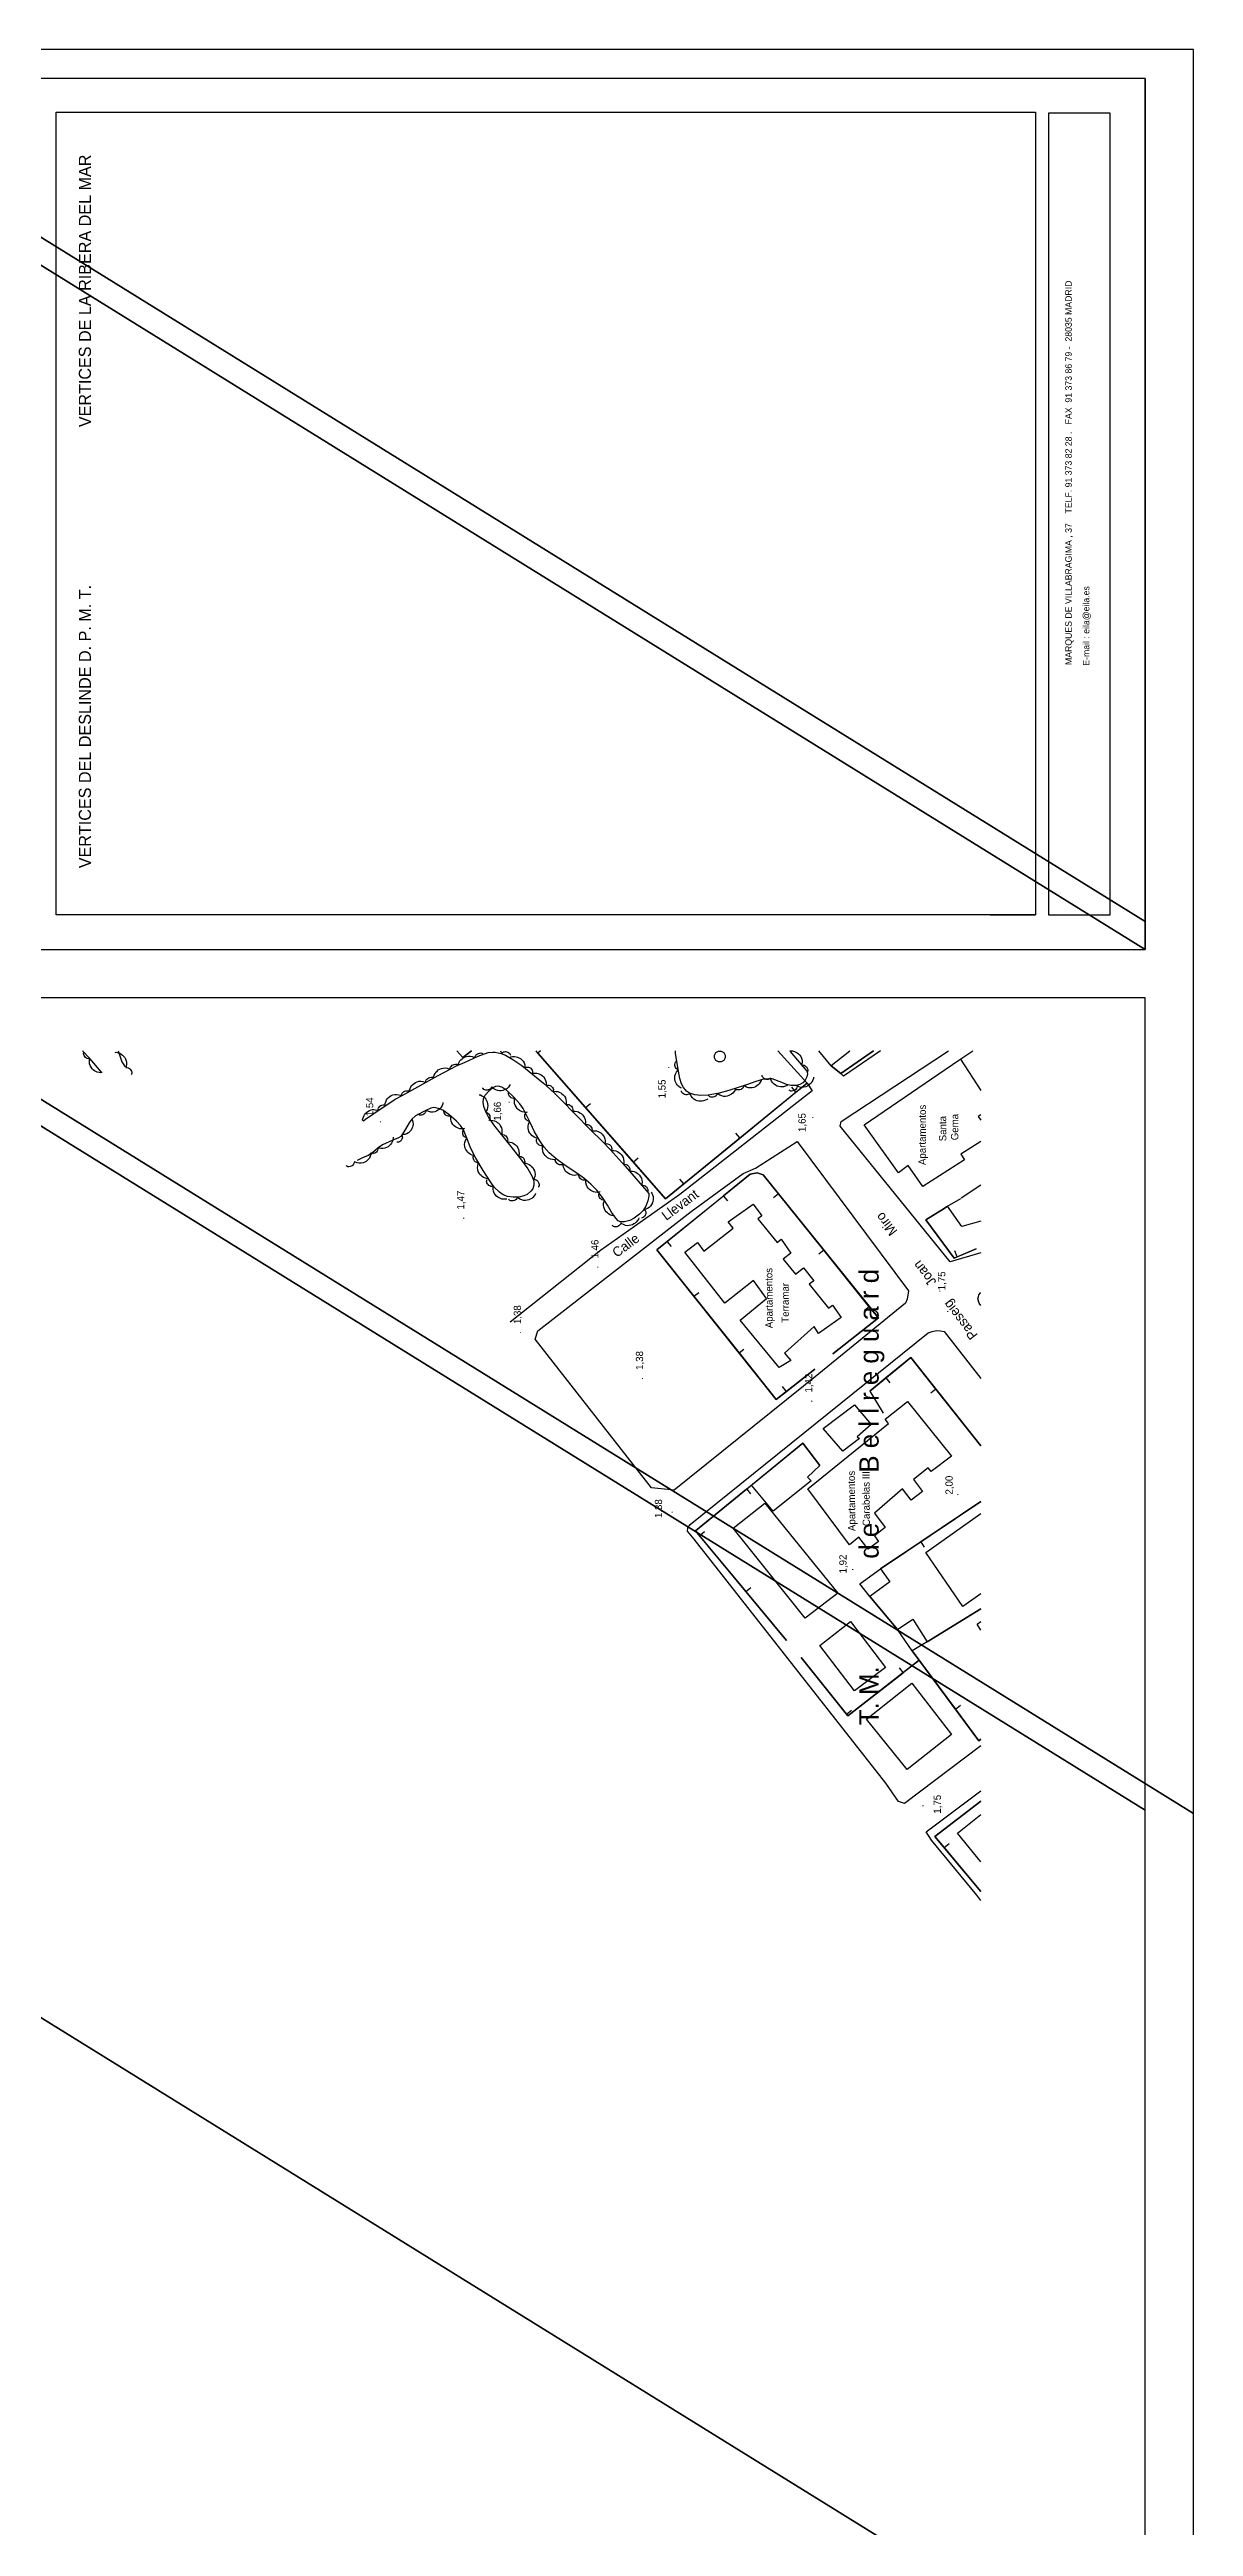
# Model space of a CAD drawing. Extents: x 747954 to 748544, y 4316381 to 4317408.
# Drawn here: x 748307 to 748544, y 4316894 to 4317408 of the extents above; entities that cross this region are included whole.
import ezdxf
from ezdxf.enums import TextEntityAlignment as Align

# ---------------------------------------------------------------- set-up
doc = ezdxf.new("R2010")
doc.units = 0
doc.layers.get('0').update_dxf_attribs({"linetype": 'CONTINUOUS'})
for name, color, linetype in [('1', 7, 'CONTINUOUS'), ('11', 7, 'CONTINUOUS'), ('21', 7, 'CONTINUOUS'), ('3', 7, 'CONTINUOUS'), ('48', 7, 'CONTINUOUS'), ('50', 7, 'CONTINUOUS'), ('53', 7, 'CONTINUOUS'), ('PATTERN_CLASS', 7, 'CONTINUOUS')]:
    doc.layers.add(name, color=color, linetype=linetype)

msp = doc.modelspace()

# ---------------------------------------------------------------- linework, layer by layer
at = {"color": 0, "linetype": 'CONTINUOUS'}
for p, q in [((748534, 4317401.5), (748534, 4317221)), ((748501.9, 4317228.19), (748511.32, 4317228.19))]:
    msp.add_line(p, q, dxfattribs=at)
for points in [[(748511.32, 4317228.19), (748308.53, 4317228.19), (748308.53, 4317394.5), (748511.32, 4317394.5)], [(748514.08, 4317228.12), (748514.08, 4317394.41), (748526.66, 4317394.41), (748526.66, 4317228.12)]]:
    msp.add_lwpolyline(points, close=True, dxfattribs=at)
at = {"layer": '1', "color": 0, "linetype": 'CONTINUOUS'}
for p, q in [((748408.25, 4317199.55), (748418.14, 4317188.27)), ((748461.68, 4317191.47), (748460.86, 4317192.48)), ((748418.15, 4317188.27), (748419.13, 4317189.13)), ((748450.08, 4317181.95), (748461.68, 4317191.46)), ((748438.48, 4317172.43), (748450.08, 4317181.94)), ((748450.08, 4317181.96), (748449.25, 4317182.96)), ((748428.04, 4317176.99), (748429.02, 4317177.85)), ((748438.47, 4317172.44), (748437.65, 4317173.45)), ((748495.88, 4317169.58), (748500, 4317172.26)), ((748446.67, 4317169.93), (748435.01, 4317160.49)), ((748446.67, 4317169.92), (748447.49, 4317168.91)), ((748458.08, 4317170.39), (748457.06, 4317169.58)), ((748493.08, 4317167.83), (748492.38, 4317167.34)), ((748435.02, 4317160.47), (748435.84, 4317159.46)), ((748467.48, 4317158.69), (748466.46, 4317157.88)), ((748495.09, 4317157.36), (748494.59, 4317158.56)), ((748495.1, 4317157.35), (748499.03, 4317159.01)), ((748440.57, 4317149.15), (748449.91, 4317137.41)), ((748440.58, 4317149.16), (748441.6, 4317149.97)), ((748476.88, 4317146.99), (748475.86, 4317146.18)), ((748449.93, 4317137.42), (748450.94, 4317138.23)), ((748459.71, 4317129.46), (748465.63, 4317134.06)), ((748480.32, 4317132.24), (748476.98, 4317129.53)), ((748480.33, 4317132.23), (748481.15, 4317131.22)), ((748459.7, 4317129.47), (748458.91, 4317130.49)), ((748490.67, 4317129.91), (748489.65, 4317129.11)), ((748500, 4317118.16), (748490.69, 4317129.92)), ((748463.13, 4317118.69), (748451.5, 4317109.22)), ((748466.63, 4317114.08), (748463.13, 4317118.69)), ((748451.5, 4317109.2), (748452.32, 4317108.2)), ((748500, 4317106.63), (748487.54, 4317098.28)), ((748441.77, 4317099.56), (748442.77, 4317100.39)), ((748487.54, 4317098.27), (748479.17, 4317092.66)), ((748487.54, 4317098.26), (748488.27, 4317097.18)), ((748451.33, 4317088), (748452.34, 4317088.82)), ((748477, 4317086.93), (748482.72, 4317080.08)), ((748488.88, 4317077.55), (748500, 4317084.41)), ((748485.78, 4317075.67), (748494.72, 4317063.63)), ((748483.92, 4317071.18), (748483.12, 4317072.2)), ((748483.92, 4317071.17), (748487.22, 4317073.73)), ((748494.74, 4317063.63), (748495.78, 4317064.4)), ((748472.17, 4317062.59), (748473.18, 4317063.41)), ((748492.41, 4317034.94), (748500, 4317025.84)), ((748492.42, 4317034.95), (748493.42, 4317035.78))]:
    msp.add_line(p, q, dxfattribs=at)
for points in [[(748391.45, 4317200), (748392.72, 4317198.66), (748394.52, 4317200)], [(748408.81, 4317200), (748408.25, 4317199.55), (748407.89, 4317200)], [(748461.69, 4317191.46), (748463.99, 4317193.35), (748457.93, 4317200)], [(748472.81, 4317200), (748472.87, 4317199.94), (748468.99, 4317196.88), (748466.43, 4317200)], [(748468.99, 4317196.88), (748470.96, 4317195.31), (748477.75, 4317200)], [(748500, 4317181.24), (748495.86, 4317178.58), (748496.62, 4317177.43), (748487.95, 4317171.9), (748484.96, 4317176.27), (748482.91, 4317174.73), (748475.83, 4317184.71), (748495.45, 4317198.08), (748498.3, 4317200)], [(748418.14, 4317188.26), (748428.03, 4317176.98), (748434.72, 4317169.35), (748438.47, 4317172.43)], [(748500, 4317186.79), (748499.46, 4317186.4), (748500, 4317185.67)], [(748458.09, 4317170.4), (748454.94, 4317174.32), (748453.66, 4317174.76), (748452.21, 4317174.43), (748446.67, 4317169.94)], [(748458.23, 4317134.37), (748450.13, 4317144.21), (748455.58, 4317148.7), (748452.94, 4317152.46), (748447, 4317147.73), (748438.67, 4317158.33), (748441.29, 4317160.3), (748442.6, 4317158.48), (748448.73, 4317163.27), (748447.68, 4317164.56), (748452.83, 4317168.27), (748454.6, 4317165.86), (748453.78, 4317165.19), (748457.79, 4317160.3), (748458.61, 4317160.99), (748460.65, 4317158.08), (748459.06, 4317156.84), (748461.61, 4317153.76), (748463.25, 4317155.03), (748465.38, 4317152.37), (748464.41, 4317151.7), (748468.44, 4317146.73), (748469.27, 4317147.29), (748471.08, 4317144.79), (748466.4, 4317141.45), (748465.47, 4317142.88), (748459.35, 4317137.35), (748460.64, 4317135.88), (748458.23, 4317134.37)], [(748469.34, 4317137.21), (748478.76, 4317144.67), (748476.89, 4317147), (748467.49, 4317158.7), (748458.09, 4317170.39)], [(748492.38, 4317167.34), (748488.59, 4317165.02), (748494.47, 4317157.08), (748495.09, 4317157.34)], [(748500, 4317164.75), (748496.06, 4317163.63), (748493.08, 4317167.83), (748495.81, 4317169.39)], [(748435.01, 4317160.48), (748432.91, 4317158.78), (748440.57, 4317149.16)], [(748449.92, 4317137.41), (748457.57, 4317127.79), (748459.71, 4317129.45)], [(748490.68, 4317129.92), (748485.51, 4317136.45), (748480.33, 4317132.25)], [(748493.9, 4317116.03), (748489.72, 4317112.86), (748489.05, 4317113.62), (748486.06, 4317111.2), (748487.91, 4317108.73), (748485.58, 4317106.94), (748483.75, 4317109.25), (748477.93, 4317104.22), (748480.17, 4317101.24), (748477.96, 4317099.55), (748478.78, 4317098.34), (748476.64, 4317096.76), (748474.75, 4317099.21), (748472.82, 4317097.68), (748464.18, 4317109.26), (748480.84, 4317122.78), (748480.16, 4317123.69), (748484.8, 4317127.37), (748493.9, 4317116.03)], [(748451.49, 4317109.21), (748440.9, 4317100.59), (748441.75, 4317099.56)], [(748470.38, 4317087.64), (748463.6, 4317082.46), (748448.68, 4317101.1), (748455.25, 4317106.3), (748470.38, 4317087.64)], [(748500, 4317087.53), (748496.28, 4317084.91), (748488.57, 4317096.04), (748500, 4317104.15)], [(748441.76, 4317099.55), (748451.32, 4317087.99), (748459.73, 4317077.82)], [(748481.14, 4317090.02), (748477, 4317086.93), (748474.94, 4317089.55), (748479.17, 4317092.66), (748481.14, 4317090.02)], [(748480.21, 4317072.23), (748473.81, 4317067.37), (748466.64, 4317076.82), (748473, 4317081.78), (748480.21, 4317072.23)], [(748488.88, 4317077.55), (748485.78, 4317075.67), (748482.72, 4317080.08), (748485.93, 4317082.23), (748488.88, 4317077.55)], [(748500, 4317079.99), (748499.19, 4317081.25), (748500, 4317081.78)], [(748462.75, 4317074.28), (748472.15, 4317062.59), (748472.44, 4317062.23), (748483.92, 4317071.16)], [(748493.93, 4317058.32), (748484.7, 4317051.11), (748476.31, 4317061.56), (748485.71, 4317068.99), (748493.93, 4317058.32)], [(748494.72, 4317063.62), (748499.6, 4317057.05), (748500, 4317057.36)], [(748500, 4317044.55), (748490.48, 4317037.25), (748492.4, 4317034.94)], [(748500, 4317031.96), (748495.16, 4317037.93), (748500, 4317041.8)]]:
    msp.add_lwpolyline(points, dxfattribs=at)
at = {"layer": '11', "color": 0, "linetype": 'CONTINUOUS'}
for points in [[(748500, 4317158.19), (748493.66, 4317156.32), (748470.83, 4317184.43), (748471.05, 4317185.38), (748493.28, 4317200)], [(748479.22, 4317200), (748471.51, 4317194.76), (748470.96, 4317195.31)], [(748463.99, 4317193.35), (748465.06, 4317191.73), (748437.68, 4317170.27), (748421.21, 4317158.67), (748402.53, 4317143.81)], [(748453.31, 4317175.71), (748461.92, 4317181.26), (748484.99, 4317150.26), (748484.7, 4317148.59), (748484.4, 4317147.73), (748466.45, 4317133.1), (748436.45, 4317109), (748431.79, 4317109.45), (748407.72, 4317140.24), (748408.22, 4317141.99), (748439.98, 4317166.76), (748450.75, 4317174.58), (748453.31, 4317175.71)], [(748500, 4317147.24), (748499.63, 4317147.7), (748499.39, 4317148.66), (748499.47, 4317149.07), (748499.56, 4317149.44), (748499.92, 4317149.86), (748500, 4317149.89)], [(748440.61, 4317098.84), (748439.22, 4317100.46), (748439.31, 4317101.16), (748439.78, 4317101.84), (748489.08, 4317141.59), (748489.91, 4317141.89), (748490.83, 4317142.05), (748491.61, 4317142), (748492.37, 4317141.85), (748500, 4317132.11)], [(748500, 4317056.03), (748484.19, 4317044.06), (748482.91, 4317044.5), (748480.3, 4317048.3), (748440.61, 4317098.84)], [(748489.76, 4317036.45), (748488.69, 4317038.16), (748500, 4317046.7)], [(748500, 4317023.98), (748499.14, 4317025.06), (748489.76, 4317036.45)]]:
    msp.add_lwpolyline(points, dxfattribs=at)
at = {"layer": '21', "color": 0, "linetype": 'CONTINUOUS'}
msp.add_lwpolyline([(748447.06, 4317198.85), (748447.02, 4317198.56), (748446.91, 4317198.28), (748446.73, 4317198.05), (748446.5, 4317197.87), (748446.22, 4317197.76), (748445.93, 4317197.72), (748445.64, 4317197.76), (748445.36, 4317197.87), (748445.13, 4317198.05), (748444.95, 4317198.28), (748444.84, 4317198.56), (748444.8, 4317198.85), (748444.84, 4317199.14), (748444.95, 4317199.42), (748445.13, 4317199.65), (748445.36, 4317199.83), (748445.64, 4317199.94), (748445.93, 4317199.98), (748446.22, 4317199.94), (748446.5, 4317199.83), (748446.73, 4317199.65), (748446.91, 4317199.42), (748447.02, 4317199.14), (748447.06, 4317198.85)], dxfattribs=at)
at = {"layer": '3', "color": 0, "linetype": 'CONTINUOUS'}
msp.add_line((748495.78, 4317198.3), (748500, 4317191.77), dxfattribs=at)
at = {"layer": '53', "color": 0, "linetype": 'CONTINUOUS'}
msp.add_line((748476.98, 4317129.53), (748479.76, 4317124.94), dxfattribs=at)
for points in [[(748318.02, 4317195.51), (748317.79, 4317195.46), (748317.42, 4317195.5), (748317.01, 4317195.58), (748316.72, 4317195.72), (748316.45, 4317195.89), (748316.19, 4317196.07), (748315.94, 4317196.32), (748315.73, 4317196.63), (748315.55, 4317196.97), (748315.45, 4317197.35), (748315.41, 4317197.78), (748315.45, 4317198.15), (748315.53, 4317198.38), (748315.25, 4317198.38), (748314.96, 4317198.42), (748314.77, 4317198.52), (748314.59, 4317198.63), (748314.42, 4317198.83), (748314.31, 4317199.02), (748314.21, 4317199.26), (748314.17, 4317199.47), (748314.22, 4317199.67), (748314.26, 4317199.82)], [(748320.73, 4317199.69), (748320.96, 4317199.71), (748321.32, 4317199.63), (748321.72, 4317199.51), (748322, 4317199.35), (748322.25, 4317199.15), (748322.49, 4317198.94), (748322.71, 4317198.67), (748322.9, 4317198.35), (748323.04, 4317197.98), (748323.11, 4317197.6), (748323.1, 4317197.16), (748323.02, 4317196.8), (748322.93, 4317196.58), (748323.2, 4317196.55), (748323.48, 4317196.48), (748323.67, 4317196.37), (748323.83, 4317196.24), (748323.98, 4317196.03), (748324.08, 4317195.82), (748324.15, 4317195.58), (748324.17, 4317195.36), (748324.1, 4317195.18), (748324.04, 4317195.03)], [(748386.67, 4317194.39), (748386.68, 4317194.62), (748386.8, 4317194.97), (748386.97, 4317195.35), (748387.16, 4317195.61), (748387.4, 4317195.83), (748387.63, 4317196.05), (748387.93, 4317196.23), (748388.28, 4317196.37), (748388.66, 4317196.46), (748389.05, 4317196.48), (748389.48, 4317196.41), (748389.82, 4317196.29), (748390.04, 4317196.17), (748390.1, 4317196.44), (748390.2, 4317196.71), (748390.34, 4317196.87), (748390.49, 4317197.02), (748390.72, 4317197.14), (748390.93, 4317197.21), (748391.18, 4317197.25), (748391.4, 4317197.24), (748391.58, 4317197.14), (748391.72, 4317197.07)], [(748391.76, 4317196.99), (748391.78, 4317197.22), (748391.92, 4317197.56), (748392.12, 4317197.93), (748392.33, 4317198.17), (748392.57, 4317198.38), (748392.82, 4317198.59), (748393.13, 4317198.75), (748393.48, 4317198.87), (748393.87, 4317198.94), (748394.25, 4317198.93), (748394.68, 4317198.84), (748395.02, 4317198.7), (748395.23, 4317198.56), (748395.3, 4317198.83), (748395.42, 4317199.09), (748395.57, 4317199.25), (748395.73, 4317199.39), (748395.97, 4317199.49), (748396.18, 4317199.55), (748396.43, 4317199.58), (748396.65, 4317199.55), (748396.82, 4317199.45), (748396.96, 4317199.36)], [(748400.5, 4317200), (748400.7, 4317199.49), (748400.92, 4317199.66), (748401.17, 4317199.8), (748401.38, 4317199.84), (748401.59, 4317199.86), (748401.85, 4317199.81), (748402.05, 4317199.73), (748402.27, 4317199.61), (748402.44, 4317199.46), (748402.51, 4317199.27), (748402.58, 4317199.13)], [(748402.42, 4317198.66), (748402.63, 4317198.76), (748403, 4317198.82), (748403.42, 4317198.85), (748403.73, 4317198.8), (748404.04, 4317198.7), (748404.34, 4317198.6), (748404.64, 4317198.42), (748404.93, 4317198.18), (748405.19, 4317197.89), (748405.39, 4317197.56), (748405.54, 4317197.15), (748405.59, 4317196.78), (748405.59, 4317196.54), (748405.85, 4317196.61), (748406.14, 4317196.65), (748406.35, 4317196.6), (748406.55, 4317196.54), (748406.77, 4317196.4), (748406.93, 4317196.24), (748407.08, 4317196.04), (748407.18, 4317195.84), (748407.18, 4317195.64), (748407.18, 4317195.48)], [(748437.99, 4317192.3), (748437.77, 4317192.38), (748437.48, 4317192.6), (748437.17, 4317192.88), (748436.99, 4317193.15), (748436.85, 4317193.44), (748436.71, 4317193.73), (748436.63, 4317194.07), (748436.61, 4317194.44), (748436.63, 4317194.83), (748436.73, 4317195.2), (748436.93, 4317195.59), (748437.15, 4317195.89), (748437.34, 4317196.05), (748437.1, 4317196.19), (748436.87, 4317196.38), (748436.76, 4317196.56), (748436.66, 4317196.74), (748436.62, 4317197), (748436.62, 4317197.22), (748436.66, 4317197.47), (748436.73, 4317197.68), (748436.88, 4317197.82), (748436.99, 4317197.93)], [(748460.41, 4317200), (748460.64, 4317200.04), (748461.01, 4317199.99), (748461.42, 4317199.9), (748461.7, 4317199.76), (748461.97, 4317199.58), (748462.23, 4317199.4), (748462.47, 4317199.14), (748462.68, 4317198.83), (748462.85, 4317198.48), (748462.95, 4317198.11), (748462.97, 4317197.67), (748462.92, 4317197.31), (748462.85, 4317197.07), (748463.12, 4317197.07), (748463.41, 4317197.02), (748463.6, 4317196.92), (748463.77, 4317196.8), (748463.94, 4317196.6), (748464.05, 4317196.41), (748464.14, 4317196.17), (748464.18, 4317195.96), (748464.12, 4317195.77), (748464.08, 4317195.61)], [(748381.67, 4317191.6), (748381.68, 4317191.84), (748381.79, 4317192.19), (748381.96, 4317192.57), (748382.15, 4317192.83), (748382.38, 4317193.06), (748382.61, 4317193.28), (748382.9, 4317193.46), (748383.25, 4317193.61), (748383.62, 4317193.71), (748384.01, 4317193.73), (748384.44, 4317193.68), (748384.79, 4317193.56), (748385.01, 4317193.44), (748385.06, 4317193.71), (748385.16, 4317193.98), (748385.3, 4317194.15), (748385.45, 4317194.3), (748385.67, 4317194.43), (748385.89, 4317194.5), (748386.14, 4317194.54), (748386.35, 4317194.54), (748386.53, 4317194.44), (748386.67, 4317194.37)], [(748402.5, 4317193.02), (748402.4, 4317192.81), (748402.17, 4317192.52), (748401.87, 4317192.22), (748401.6, 4317192.06), (748401.3, 4317191.93), (748401.01, 4317191.81), (748400.66, 4317191.75), (748400.29, 4317191.74), (748399.9, 4317191.78), (748399.53, 4317191.91), (748399.15, 4317192.12), (748398.87, 4317192.36), (748398.71, 4317192.55), (748398.56, 4317192.32), (748398.37, 4317192.1), (748398.18, 4317192), (748397.99, 4317191.91), (748397.73, 4317191.88), (748397.51, 4317191.89), (748397.26, 4317191.94), (748397.06, 4317192.03), (748396.93, 4317192.18), (748396.82, 4317192.3)], [(748407.03, 4317195.29), (748407.25, 4317195.36), (748407.62, 4317195.38), (748408.04, 4317195.37), (748408.35, 4317195.29), (748408.64, 4317195.16), (748408.93, 4317195.02), (748409.21, 4317194.81), (748409.47, 4317194.55), (748409.71, 4317194.23), (748409.87, 4317193.88), (748409.97, 4317193.46), (748409.99, 4317193.09), (748409.96, 4317192.84), (748410.23, 4317192.89), (748410.52, 4317192.9), (748410.73, 4317192.83), (748410.92, 4317192.75), (748411.12, 4317192.58), (748411.26, 4317192.41), (748411.4, 4317192.2), (748411.47, 4317191.99), (748411.45, 4317191.79), (748411.43, 4317191.63)], [(748454.52, 4317194.09), (748454.47, 4317193.86), (748454.3, 4317193.53), (748454.08, 4317193.18), (748453.85, 4317192.96), (748453.59, 4317192.77), (748453.32, 4317192.59), (748453, 4317192.45), (748452.64, 4317192.37), (748452.25, 4317192.32), (748451.86, 4317192.37), (748451.44, 4317192.5), (748451.12, 4317192.67), (748450.92, 4317192.82), (748450.83, 4317192.56), (748450.68, 4317192.31), (748450.52, 4317192.17), (748450.35, 4317192.04), (748450.11, 4317191.96), (748449.89, 4317191.92), (748449.63, 4317191.91), (748449.42, 4317191.95), (748449.26, 4317192.08), (748449.13, 4317192.17)], [(748460.03, 4317193), (748459.85, 4317192.86), (748459.51, 4317192.72), (748459.11, 4317192.59), (748458.79, 4317192.57), (748458.47, 4317192.59), (748458.15, 4317192.62), (748457.81, 4317192.73), (748457.48, 4317192.89), (748457.16, 4317193.11), (748456.89, 4317193.39), (748456.65, 4317193.76), (748456.51, 4317194.1), (748456.46, 4317194.34), (748456.22, 4317194.2), (748455.95, 4317194.1), (748455.73, 4317194.1), (748455.52, 4317194.11), (748455.28, 4317194.2), (748455.09, 4317194.32), (748454.89, 4317194.47), (748454.75, 4317194.64), (748454.71, 4317194.84), (748454.67, 4317194.99)], [(748465.32, 4317194.53), (748465.31, 4317194.3), (748465.19, 4317193.95), (748465.02, 4317193.57), (748464.83, 4317193.32), (748464.59, 4317193.09), (748464.36, 4317192.88), (748464.06, 4317192.69), (748463.71, 4317192.55), (748463.34, 4317192.46), (748462.95, 4317192.44), (748462.52, 4317192.51), (748462.17, 4317192.63), (748461.95, 4317192.75), (748461.89, 4317192.48), (748461.79, 4317192.21), (748461.65, 4317192.04), (748461.5, 4317191.9), (748461.27, 4317191.77), (748461.06, 4317191.71), (748460.81, 4317191.66), (748460.59, 4317191.67), (748460.41, 4317191.77), (748460.27, 4317191.84)], [(748372, 4317185.52), (748371.98, 4317185.75), (748372.07, 4317186.11), (748372.2, 4317186.51), (748372.37, 4317186.78), (748372.58, 4317187.02), (748372.79, 4317187.26), (748373.07, 4317187.47), (748373.4, 4317187.65), (748373.77, 4317187.78), (748374.15, 4317187.84), (748374.59, 4317187.81), (748374.94, 4317187.73), (748375.17, 4317187.63), (748375.2, 4317187.9), (748375.28, 4317188.18), (748375.4, 4317188.36), (748375.53, 4317188.52), (748375.75, 4317188.66), (748375.96, 4317188.75), (748376.2, 4317188.82), (748376.42, 4317188.83), (748376.6, 4317188.75), (748376.75, 4317188.7)], [(748376.63, 4317188.9), (748376.64, 4317189.13), (748376.76, 4317189.48), (748376.93, 4317189.86), (748377.13, 4317190.11), (748377.36, 4317190.34), (748377.6, 4317190.55), (748377.9, 4317190.74), (748378.24, 4317190.87), (748378.62, 4317190.97), (748379.01, 4317190.99), (748379.44, 4317190.92), (748379.79, 4317190.8), (748380, 4317190.67), (748380.06, 4317190.94), (748380.17, 4317191.22), (748380.31, 4317191.38), (748380.45, 4317191.53), (748380.68, 4317191.65), (748380.9, 4317191.72), (748381.15, 4317191.76), (748381.37, 4317191.75), (748381.54, 4317191.65), (748381.68, 4317191.58)], [(748388.61, 4317189.29), (748388.58, 4317189.05), (748388.44, 4317188.71), (748388.25, 4317188.34), (748388.04, 4317188.1), (748387.8, 4317187.89), (748387.55, 4317187.69), (748387.24, 4317187.52), (748386.89, 4317187.4), (748386.51, 4317187.33), (748386.12, 4317187.33), (748385.69, 4317187.42), (748385.35, 4317187.56), (748385.14, 4317187.7), (748385.07, 4317187.44), (748384.95, 4317187.17), (748384.8, 4317187.01), (748384.64, 4317186.88), (748384.41, 4317186.77), (748384.19, 4317186.71), (748383.94, 4317186.68), (748383.72, 4317186.7), (748383.55, 4317186.81), (748383.41, 4317186.89)], [(748393.09, 4317183.93), (748392.86, 4317183.86), (748392.5, 4317183.86), (748392.08, 4317183.89), (748391.77, 4317183.98), (748391.48, 4317184.12), (748391.2, 4317184.27), (748390.93, 4317184.49), (748390.68, 4317184.77), (748390.45, 4317185.09), (748390.31, 4317185.45), (748390.22, 4317185.87), (748390.22, 4317186.24), (748390.26, 4317186.49), (748389.98, 4317186.45), (748389.69, 4317186.46), (748389.49, 4317186.53), (748389.3, 4317186.62), (748389.11, 4317186.79), (748388.97, 4317186.97), (748388.85, 4317187.19), (748388.78, 4317187.4), (748388.81, 4317187.6), (748388.83, 4317187.75)], [(748396.12, 4317190.93), (748396.35, 4317190.88), (748396.68, 4317190.71), (748397.04, 4317190.49), (748397.26, 4317190.27), (748397.45, 4317190.01), (748397.63, 4317189.74), (748397.77, 4317189.42), (748397.86, 4317189.06), (748397.9, 4317188.67), (748397.86, 4317188.28), (748397.74, 4317187.87), (748397.57, 4317187.54), (748397.42, 4317187.34), (748397.68, 4317187.25), (748397.93, 4317187.1), (748398.07, 4317186.94), (748398.2, 4317186.78), (748398.29, 4317186.53), (748398.33, 4317186.31), (748398.33, 4317186.06), (748398.29, 4317185.84), (748398.17, 4317185.68), (748398.08, 4317185.55)], [(748406.04, 4317187.3), (748405.81, 4317187.25), (748405.44, 4317187.29), (748405.03, 4317187.36), (748404.74, 4317187.5), (748404.47, 4317187.67), (748404.2, 4317187.85), (748403.95, 4317188.1), (748403.74, 4317188.4), (748403.55, 4317188.74), (748403.45, 4317189.12), (748403.41, 4317189.55), (748403.45, 4317189.92), (748403.52, 4317190.16), (748403.24, 4317190.15), (748402.95, 4317190.19), (748402.76, 4317190.29), (748402.58, 4317190.4), (748402.41, 4317190.59), (748402.3, 4317190.78), (748402.2, 4317191.02), (748402.15, 4317191.23), (748402.21, 4317191.43), (748402.25, 4317191.58)], [(748408.2, 4317181.92), (748407.96, 4317181.94), (748407.62, 4317182.08), (748407.25, 4317182.27), (748407.01, 4317182.47), (748406.79, 4317182.72), (748406.59, 4317182.96), (748406.42, 4317183.27), (748406.3, 4317183.62), (748406.22, 4317184.01), (748406.23, 4317184.39), (748406.31, 4317184.82), (748406.45, 4317185.16), (748406.59, 4317185.37), (748406.32, 4317185.44), (748406.06, 4317185.56), (748405.9, 4317185.71), (748405.76, 4317185.86), (748405.65, 4317186.1), (748405.59, 4317186.32), (748405.56, 4317186.57), (748405.58, 4317186.79), (748405.69, 4317186.96), (748405.77, 4317187.09)], [(748411.39, 4317191.57), (748411.61, 4317191.63), (748411.98, 4317191.62), (748412.4, 4317191.57), (748412.69, 4317191.46), (748412.98, 4317191.3), (748413.25, 4317191.14), (748413.52, 4317190.91), (748413.75, 4317190.62), (748413.96, 4317190.29), (748414.08, 4317189.92), (748414.15, 4317189.49), (748414.14, 4317189.12), (748414.08, 4317188.88), (748414.36, 4317188.9), (748414.65, 4317188.88), (748414.84, 4317188.8), (748415.03, 4317188.7), (748415.21, 4317188.52), (748415.34, 4317188.33), (748415.45, 4317188.11), (748415.51, 4317187.89), (748415.47, 4317187.7), (748415.44, 4317187.54)], [(748415.38, 4317187.48), (748415.6, 4317187.53), (748415.97, 4317187.52), (748416.39, 4317187.46), (748416.68, 4317187.35), (748416.97, 4317187.19), (748417.24, 4317187.03), (748417.5, 4317186.79), (748417.73, 4317186.5), (748417.93, 4317186.17), (748418.06, 4317185.8), (748418.12, 4317185.37), (748418.1, 4317185), (748418.04, 4317184.76), (748418.32, 4317184.78), (748418.61, 4317184.75), (748418.81, 4317184.67), (748418.99, 4317184.57), (748419.17, 4317184.38), (748419.3, 4317184.2), (748419.41, 4317183.97), (748419.47, 4317183.76), (748419.42, 4317183.56), (748419.39, 4317183.4)], [(748443.45, 4317190.1), (748443.28, 4317189.94), (748442.95, 4317189.78), (748442.56, 4317189.63), (748442.24, 4317189.59), (748441.92, 4317189.59), (748441.6, 4317189.6), (748441.26, 4317189.68), (748440.92, 4317189.83), (748440.58, 4317190.02), (748440.29, 4317190.29), (748440.03, 4317190.64), (748439.87, 4317190.97), (748439.81, 4317191.21), (748439.57, 4317191.06), (748439.31, 4317190.94), (748439.09, 4317190.92), (748438.89, 4317190.92), (748438.64, 4317190.99), (748438.44, 4317191.1), (748438.23, 4317191.24), (748438.08, 4317191.4), (748438.02, 4317191.6), (748437.97, 4317191.75)], [(748449.15, 4317192.1), (748449.08, 4317191.88), (748448.87, 4317191.57), (748448.62, 4317191.24), (748448.37, 4317191.05), (748448.09, 4317190.89), (748447.8, 4317190.73), (748447.47, 4317190.63), (748447.1, 4317190.58), (748446.71, 4317190.58), (748446.33, 4317190.66), (748445.93, 4317190.83), (748445.62, 4317191.03), (748445.44, 4317191.2), (748445.32, 4317190.96), (748445.15, 4317190.72), (748444.98, 4317190.59), (748444.8, 4317190.49), (748444.54, 4317190.42), (748444.32, 4317190.41), (748444.07, 4317190.43), (748443.86, 4317190.49), (748443.71, 4317190.63), (748443.59, 4317190.74)], [(748378.29, 4317182.13), (748378.3, 4317181.9), (748378.23, 4317181.54), (748378.11, 4317181.14), (748377.95, 4317180.86), (748377.75, 4317180.61), (748377.54, 4317180.37), (748377.26, 4317180.15), (748376.94, 4317179.97), (748376.58, 4317179.82), (748376.19, 4317179.76), (748375.76, 4317179.77), (748375.4, 4317179.84), (748375.17, 4317179.94), (748375.14, 4317179.66), (748375.07, 4317179.38), (748374.96, 4317179.2), (748374.83, 4317179.04), (748374.62, 4317178.88), (748374.41, 4317178.79), (748374.17, 4317178.72), (748373.95, 4317178.7), (748373.77, 4317178.77), (748373.62, 4317178.83)], [(748382.24, 4317185.82), (748382.33, 4317185.6), (748382.39, 4317185.24), (748382.42, 4317184.82), (748382.37, 4317184.51), (748382.27, 4317184.2), (748382.17, 4317183.9), (748381.99, 4317183.6), (748381.75, 4317183.31), (748381.47, 4317183.05), (748381.13, 4317182.85), (748380.72, 4317182.7), (748380.36, 4317182.65), (748380.11, 4317182.65), (748380.18, 4317182.39), (748380.22, 4317182.1), (748380.17, 4317181.89), (748380.11, 4317181.69), (748379.97, 4317181.47), (748379.81, 4317181.31), (748379.61, 4317181.16), (748379.42, 4317181.06), (748379.21, 4317181.06), (748379.05, 4317181.06)], [(748394.86, 4317178.35), (748394.63, 4317178.39), (748394.3, 4317178.56), (748393.95, 4317178.79), (748393.73, 4317179.02), (748393.54, 4317179.28), (748393.36, 4317179.55), (748393.22, 4317179.87), (748393.14, 4317180.23), (748393.1, 4317180.62), (748393.14, 4317181.01), (748393.27, 4317181.42), (748393.44, 4317181.75), (748393.59, 4317181.94), (748393.33, 4317182.04), (748393.08, 4317182.18), (748392.94, 4317182.35), (748392.81, 4317182.51), (748392.73, 4317182.76), (748392.69, 4317182.98), (748392.69, 4317183.23), (748392.73, 4317183.45), (748392.85, 4317183.61), (748392.94, 4317183.74)], [(748398.3, 4317185.63), (748398.53, 4317185.67), (748398.9, 4317185.61), (748399.31, 4317185.52), (748399.59, 4317185.38), (748399.86, 4317185.19), (748400.11, 4317185), (748400.35, 4317184.74), (748400.55, 4317184.43), (748400.72, 4317184.08), (748400.81, 4317183.7), (748400.83, 4317183.27), (748400.78, 4317182.9), (748400.7, 4317182.67), (748400.97, 4317182.66), (748401.26, 4317182.61), (748401.45, 4317182.5), (748401.62, 4317182.39), (748401.78, 4317182.19), (748401.89, 4317181.99), (748401.98, 4317181.75), (748402.01, 4317181.54), (748401.95, 4317181.34), (748401.91, 4317181.19)], [(748419.4, 4317183.41), (748419.62, 4317183.47), (748419.99, 4317183.47), (748420.41, 4317183.42), (748420.71, 4317183.32), (748420.99, 4317183.17), (748421.27, 4317183.01), (748421.54, 4317182.78), (748421.78, 4317182.5), (748421.99, 4317182.17), (748422.13, 4317181.81), (748422.2, 4317181.38), (748422.19, 4317181.01), (748422.14, 4317180.77), (748422.42, 4317180.79), (748422.71, 4317180.78), (748422.91, 4317180.7), (748423.09, 4317180.6), (748423.28, 4317180.42), (748423.41, 4317180.24), (748423.53, 4317180.02), (748423.59, 4317179.81), (748423.55, 4317179.61), (748423.53, 4317179.45)], [(748373.71, 4317178.74), (748373.69, 4317178.51), (748373.56, 4317178.17), (748373.38, 4317177.79), (748373.18, 4317177.54), (748372.94, 4317177.32), (748372.7, 4317177.11), (748372.4, 4317176.94), (748372.05, 4317176.81), (748371.67, 4317176.72), (748371.28, 4317176.71), (748370.85, 4317176.79), (748370.5, 4317176.92), (748370.29, 4317177.05), (748370.23, 4317176.78), (748370.11, 4317176.51), (748369.97, 4317176.35), (748369.82, 4317176.21), (748369.59, 4317176.09), (748369.37, 4317176.03), (748369.12, 4317175.99), (748368.9, 4317176.01), (748368.73, 4317176.11), (748368.59, 4317176.18)], [(748397.98, 4317173.52), (748397.74, 4317173.52), (748397.39, 4317173.62), (748397, 4317173.77), (748396.74, 4317173.95), (748396.5, 4317174.17), (748396.27, 4317174.39), (748396.08, 4317174.68), (748395.92, 4317175.02), (748395.8, 4317175.39), (748395.77, 4317175.78), (748395.81, 4317176.21), (748395.91, 4317176.57), (748396.02, 4317176.79), (748395.75, 4317176.83), (748395.48, 4317176.92), (748395.3, 4317177.05), (748395.15, 4317177.19), (748395.02, 4317177.42), (748394.94, 4317177.63), (748394.88, 4317177.87), (748394.88, 4317178.09), (748394.97, 4317178.27), (748395.03, 4317178.42)], [(748401.85, 4317181.14), (748402.08, 4317181.18), (748402.44, 4317181.12), (748402.85, 4317181.03), (748403.14, 4317180.89), (748403.4, 4317180.7), (748403.66, 4317180.51), (748403.89, 4317180.25), (748404.09, 4317179.94), (748404.26, 4317179.59), (748404.35, 4317179.21), (748404.37, 4317178.77), (748404.31, 4317178.41), (748404.23, 4317178.17), (748404.51, 4317178.16), (748404.8, 4317178.11), (748404.98, 4317178.01), (748405.16, 4317177.89), (748405.32, 4317177.69), (748405.43, 4317177.49), (748405.51, 4317177.25), (748405.55, 4317177.04), (748405.49, 4317176.84), (748405.44, 4317176.69)], [(748405.5, 4317176.73), (748405.74, 4317176.72), (748406.09, 4317176.61), (748406.48, 4317176.46), (748406.73, 4317176.27), (748406.97, 4317176.05), (748407.19, 4317175.82), (748407.38, 4317175.52), (748407.53, 4317175.18), (748407.64, 4317174.81), (748407.67, 4317174.42), (748407.62, 4317173.99), (748407.51, 4317173.64), (748407.4, 4317173.42), (748407.67, 4317173.37), (748407.94, 4317173.27), (748408.11, 4317173.14), (748408.26, 4317173), (748408.39, 4317172.77), (748408.47, 4317172.56), (748408.52, 4317172.31), (748408.52, 4317172.09), (748408.42, 4317171.91), (748408.36, 4317171.77)], [(748411.86, 4317177.51), (748411.63, 4317177.46), (748411.26, 4317177.5), (748410.85, 4317177.57), (748410.56, 4317177.7), (748410.28, 4317177.87), (748410.02, 4317178.05), (748409.77, 4317178.3), (748409.55, 4317178.6), (748409.36, 4317178.94), (748409.26, 4317179.31), (748409.22, 4317179.75), (748409.25, 4317180.12), (748409.32, 4317180.35), (748409.04, 4317180.35), (748408.76, 4317180.38), (748408.56, 4317180.48), (748408.38, 4317180.59), (748408.21, 4317180.78), (748408.09, 4317180.97), (748407.99, 4317181.2), (748407.95, 4317181.42), (748408, 4317181.61), (748408.04, 4317181.77)], [(748416.73, 4317174.43), (748416.52, 4317174.33), (748416.15, 4317174.26), (748415.74, 4317174.22), (748415.42, 4317174.27), (748415.11, 4317174.36), (748414.81, 4317174.46), (748414.5, 4317174.64), (748414.21, 4317174.87), (748413.94, 4317175.15), (748413.74, 4317175.48), (748413.59, 4317175.89), (748413.52, 4317176.25), (748413.53, 4317176.5), (748413.26, 4317176.42), (748412.97, 4317176.38), (748412.76, 4317176.42), (748412.56, 4317176.48), (748412.34, 4317176.62), (748412.18, 4317176.77), (748412.02, 4317176.97), (748411.92, 4317177.17), (748411.92, 4317177.37), (748411.92, 4317177.53)], [(748423.42, 4317179.34), (748423.65, 4317179.39), (748424.01, 4317179.35), (748424.43, 4317179.28), (748424.72, 4317179.15), (748424.99, 4317178.98), (748425.26, 4317178.81), (748425.51, 4317178.56), (748425.72, 4317178.26), (748425.91, 4317177.92), (748426.02, 4317177.54), (748426.06, 4317177.11), (748426.03, 4317176.74), (748425.96, 4317176.5), (748426.23, 4317176.51), (748426.52, 4317176.47), (748426.72, 4317176.38), (748426.9, 4317176.27), (748427.07, 4317176.08), (748427.19, 4317175.89), (748427.29, 4317175.66), (748427.33, 4317175.44), (748427.28, 4317175.25), (748427.24, 4317175.09)], [(748401.83, 4317169.31), (748401.6, 4317169.25), (748401.24, 4317169.25), (748400.82, 4317169.29), (748400.52, 4317169.4), (748400.23, 4317169.55), (748399.95, 4317169.71), (748399.68, 4317169.93), (748399.44, 4317170.22), (748399.23, 4317170.54), (748399.1, 4317170.91), (748399.02, 4317171.34), (748399.03, 4317171.71), (748399.08, 4317171.95), (748398.8, 4317171.92), (748398.51, 4317171.93), (748398.31, 4317172.02), (748398.13, 4317172.11), (748397.94, 4317172.29), (748397.81, 4317172.47), (748397.69, 4317172.69), (748397.63, 4317172.9), (748397.67, 4317173.1), (748397.69, 4317173.26)], [(748421.13, 4317170.78), (748420.91, 4317170.7), (748420.54, 4317170.69), (748420.12, 4317170.7), (748419.81, 4317170.79), (748419.52, 4317170.92), (748419.23, 4317171.06), (748418.95, 4317171.27), (748418.69, 4317171.54), (748418.46, 4317171.86), (748418.3, 4317172.21), (748418.21, 4317172.64), (748418.19, 4317173), (748418.23, 4317173.25), (748417.95, 4317173.2), (748417.66, 4317173.2), (748417.46, 4317173.27), (748417.27, 4317173.35), (748417.07, 4317173.52), (748416.93, 4317173.7), (748416.8, 4317173.91), (748416.72, 4317174.12), (748416.75, 4317174.32), (748416.76, 4317174.48)], [(748427.22, 4317175.07), (748427.45, 4317175.11), (748427.82, 4317175.07), (748428.23, 4317174.99), (748428.52, 4317174.86), (748428.79, 4317174.68), (748429.05, 4317174.5), (748429.3, 4317174.25), (748429.51, 4317173.94), (748429.69, 4317173.6), (748429.79, 4317173.22), (748429.82, 4317172.79), (748429.78, 4317172.42), (748429.71, 4317172.18), (748429.98, 4317172.19), (748430.27, 4317172.14), (748430.46, 4317172.04), (748430.64, 4317171.93), (748430.81, 4317171.74), (748430.92, 4317171.54), (748431.02, 4317171.31), (748431.06, 4317171.09), (748431, 4317170.9), (748430.96, 4317170.75)], [(748407.79, 4317170.48), (748407.71, 4317170.26), (748407.5, 4317169.96), (748407.23, 4317169.63), (748406.98, 4317169.44), (748406.69, 4317169.29), (748406.4, 4317169.15), (748406.07, 4317169.05), (748405.7, 4317169.01), (748405.31, 4317169.02), (748404.93, 4317169.11), (748404.53, 4317169.29), (748404.23, 4317169.51), (748404.06, 4317169.68), (748403.93, 4317169.44), (748403.75, 4317169.21), (748403.57, 4317169.09), (748403.39, 4317168.99), (748403.14, 4317168.93), (748402.91, 4317168.93), (748402.66, 4317168.95), (748402.45, 4317169.02), (748402.31, 4317169.16), (748402.19, 4317169.27)], [(748424.16, 4317165.86), (748423.93, 4317165.85), (748423.57, 4317165.93), (748423.17, 4317166.07), (748422.9, 4317166.24), (748422.66, 4317166.44), (748422.42, 4317166.66), (748422.21, 4317166.94), (748422.04, 4317167.27), (748421.9, 4317167.64), (748421.85, 4317168.02), (748421.88, 4317168.46), (748421.96, 4317168.81), (748422.07, 4317169.04), (748421.79, 4317169.07), (748421.51, 4317169.15), (748421.34, 4317169.27), (748421.17, 4317169.41), (748421.03, 4317169.62), (748420.94, 4317169.83), (748420.88, 4317170.07), (748420.86, 4317170.29), (748420.94, 4317170.48), (748421, 4317170.63)], [(748431.7, 4317170.74), (748431.84, 4317170.55), (748431.98, 4317170.21), (748432.11, 4317169.81), (748432.13, 4317169.5), (748432.11, 4317169.17), (748432.08, 4317168.86), (748431.97, 4317168.52), (748431.81, 4317168.19), (748431.59, 4317167.86), (748431.31, 4317167.59), (748430.94, 4317167.36), (748430.6, 4317167.22), (748430.36, 4317167.17), (748430.49, 4317166.93), (748430.6, 4317166.65), (748430.6, 4317166.44), (748430.59, 4317166.23), (748430.5, 4317165.99), (748430.38, 4317165.79), (748430.22, 4317165.6), (748430.06, 4317165.46), (748429.86, 4317165.41), (748429.7, 4317165.37)], [(748429.13, 4317165.4), (748429.07, 4317165.17), (748428.88, 4317164.86), (748428.63, 4317164.52), (748428.39, 4317164.31), (748428.12, 4317164.14), (748427.84, 4317163.98), (748427.51, 4317163.87), (748427.14, 4317163.8), (748426.75, 4317163.79), (748426.37, 4317163.85), (748425.96, 4317164.01), (748425.65, 4317164.2), (748425.46, 4317164.37), (748425.35, 4317164.12), (748425.19, 4317163.87), (748425.02, 4317163.74), (748424.84, 4317163.63), (748424.59, 4317163.56), (748424.37, 4317163.54), (748424.12, 4317163.55), (748423.9, 4317163.6), (748423.75, 4317163.74), (748423.63, 4317163.84)], [(748471.42, 4317117.04), (748467.31, 4317121.78), (748473.81, 4317126.69), (748477.29, 4317122.62), (748474.36, 4317120.05), (748474.88, 4317119.71), (748471.42, 4317117.04)], [(748466.63, 4317114.08), (748464.07, 4317111.71), (748464.83, 4317110.9), (748456.98, 4317104.65), (748452.51, 4317110.02)]]:
    msp.add_lwpolyline(points, dxfattribs=at)
at = {"layer": 'PATTERN_CLASS', "color": 0, "linetype": 'CONTINUOUS'}
for p, q in [((748492.38, 4317167.34), (748493.08, 4317167.83)), ((748463.13, 4317118.69), (748466.63, 4317114.08)), ((748479.17, 4317092.66), (748500, 4317106.63)), ((748482.72, 4317080.08), (748477, 4317086.93)), ((748500, 4317084.41), (748488.88, 4317077.55))]:
    msp.add_line(p, q, dxfattribs=at)
for points in [[(748317.98, 4317195.48), (748317.92, 4317195.62), (748315.49, 4317198.41), (748313.99, 4317200)], [(748321.34, 4317200), (748322.09, 4317197.77), (748322.83, 4317196.73)], [(748372.06, 4317185.43), (748372.15, 4317185.51), (748372.54, 4317185.84), (748374.11, 4317186.93), (748378.69, 4317189.99), (748380.31, 4317190.85), (748387.59, 4317194.88), (748391.44, 4317196.92), (748393.18, 4317197.64), (748395.92, 4317198.89), (748397.96, 4317199.65), (748398.92, 4317199.77), (748399.42, 4317199.75), (748400.69, 4317199.5), (748401.55, 4317199.11), (748403.07, 4317198.23), (748404.94, 4317196.98), (748406.45, 4317195.77), (748409.4, 4317193.32), (748411.63, 4317191.33), (748413.42, 4317189.55), (748415.71, 4317187.14), (748419.21, 4317183.59), (748421.57, 4317181.33), (748423.23, 4317179.55), (748426.3, 4317176.14), (748431.21, 4317170.46), (748431.22, 4317169.93), (748431.03, 4317168.94), (748430.61, 4317167.81), (748430.06, 4317166.96), (748429.31, 4317166.18), (748428.22, 4317165.32), (748427.31, 4317164.88), (748426.18, 4317164.56), (748425.31, 4317164.57), (748424.87, 4317164.81), (748424.4, 4317165.32), (748423.51, 4317166.58), (748422.71, 4317168.05), (748421.65, 4317169.65), (748420.47, 4317171.13), (748419.2, 4317172.41), (748417.75, 4317173.64), (748416.09, 4317174.84), (748413.93, 4317176.23), (748412.07, 4317177.61), (748410.6, 4317178.91), (748409.56, 4317180.07), (748408.65, 4317181.39), (748407.58, 4317183.23), (748406.75, 4317185), (748405.2, 4317188.1), (748404.51, 4317189.02), (748403.2, 4317190.5), (748401.84, 4317191.78), (748400.82, 4317192.47), (748400.06, 4317192.71), (748399.51, 4317192.64), (748398.93, 4317192.34), (748398.08, 4317191.67), (748397.28, 4317190.76), (748396.96, 4317190.05), (748396.87, 4317189.31), (748397, 4317188.52), (748397.39, 4317187.45), (748398.05, 4317186.22), (748399.06, 4317184.7), (748400.18, 4317183.32), (748402.36, 4317180.51), (748404.66, 4317177.66), (748406.18, 4317175.55), (748407.09, 4317173.97), (748407.4, 4317172.98), (748407.41, 4317172.18), (748407.2, 4317171.44), (748406.82, 4317170.92), (748406.07, 4317170.27), (748405.34, 4317169.95), (748404.32, 4317169.73), (748403.13, 4317169.68), (748401.94, 4317169.85), (748401.08, 4317170.2), (748400.32, 4317170.75), (748399.23, 4317171.79), (748398.62, 4317172.66), (748396.96, 4317175.21), (748395.41, 4317177.79), (748394.31, 4317179.89), (748393.83, 4317181.24), (748392.83, 4317183.67), (748392.24, 4317184.56), (748391.42, 4317185.43), (748389.85, 4317186.84), (748388.57, 4317187.74), (748387.69, 4317188.1), (748386.72, 4317188.26), (748386.1, 4317188.13), (748385.21, 4317187.72), (748382.92, 4317186.52), (748382.14, 4317185.87)], [(748394.52, 4317200), (748392.72, 4317198.66), (748391.45, 4317200)], [(748457.93, 4317200), (748463.99, 4317193.35), (748434.72, 4317169.35), (748408.25, 4317199.55)], [(748460.41, 4317200), (748460.51, 4317199.88), (748463.94, 4317195.78), (748464.06, 4317195.26), (748463.97, 4317194.65), (748463.63, 4317193.92), (748463.12, 4317193.36), (748462.52, 4317193.04), (748461.71, 4317192.86), (748460.62, 4317192.83), (748459.74, 4317193.03), (748458.8, 4317193.46), (748456.78, 4317194.21), (748456.06, 4317194.23), (748454.78, 4317194.06), (748453.37, 4317193.68), (748451.46, 4317193), (748447.83, 4317191.78), (748445.8, 4317191.28), (748443.51, 4317190.86), (748442.03, 4317190.78), (748440.76, 4317190.91), (748439.66, 4317191.24), (748439.02, 4317191.67), (748438.38, 4317192.39), (748437.97, 4317193.19), (748437.64, 4317194.28), (748437.37, 4317195.8), (748436.79, 4317199.49), (748436.79, 4317200)], [(748477.75, 4317200), (748470.96, 4317195.31), (748468.99, 4317196.88)], [(748382.14, 4317185.87), (748381.58, 4317185.1), (748380.86, 4317183.76), (748379.85, 4317182.25), (748379.4, 4317181.99), (748378.22, 4317181.54), (748376.08, 4317180.57), (748375.19, 4317179.94), (748374.08, 4317178.93), (748373.14, 4317178.35), (748371.98, 4317177.88), (748370.86, 4317177.32)], [(748465.63, 4317134.06), (748457.57, 4317127.79), (748432.91, 4317158.78), (748452.21, 4317174.43), (748453.66, 4317174.76), (748454.94, 4317174.32), (748478.76, 4317144.67), (748469.34, 4317137.21)], [(748499.03, 4317159.01), (748494.47, 4317157.08), (748488.59, 4317165.02), (748492.38, 4317167.34)], [(748476.98, 4317129.53), (748485.51, 4317136.45), (748500, 4317118.16)], [(748459.73, 4317077.82), (748440.9, 4317100.59), (748463.13, 4317118.69)], [(748487.22, 4317073.73), (748472.44, 4317062.23), (748462.75, 4317074.28)], [(748500, 4317057.36), (748499.6, 4317057.05), (748485.78, 4317075.67)], [(748500, 4317025.84), (748490.48, 4317037.25), (748500, 4317044.55)]]:
    msp.add_lwpolyline(points, dxfattribs=at)

# ---------------------------------------------------------------- texts
at = {"color": 0, "linetype": 'CONTINUOUS'}
for s, p in [('VERTICES DE LA RIBERA DEL MAR', (748314.46, 4317357.49)), ('VERTICES DEL DESLINDE D. P. M. T.', (748314.46, 4317267.21))]:
    msp.add_text(s, height=2.5, rotation=90, dxfattribs=at).set_placement(p, align=Align.MIDDLE)
for s, p in [('MARQUES DE VILLABRAGIMA , 37    TELF. 91 373 82 28 .   FAX  91 373 86 79 -  28035 MADRID', (748518.81, 4317279.96)), ('E-mail : eila@eila.es', (748522.46, 4317279.82))]:
    msp.add_text(s, height=1.35, rotation=90, dxfattribs=at).set_placement(p)
at = {"layer": '48', "color": 0, "linetype": 'CONTINUOUS'}
for s, p in [(' 1,55', (748434.7, 4317189.61)), ('.', (748435.5, 4317196.3)), (' 1,54', (748374.17, 4317185.91)), (' 1,66', (748400.63, 4317185)), ('.', (748402.43, 4317189.09)), (' 1,65', (748463.7, 4317182.65)), ('.', (748375.78, 4317185.01)), ('.', (748465.3, 4317185.95)), (' 1,47', (748393, 4317166.59)), ('.', (748393, 4317165.09)), (' 1,46', (748420.81, 4317156.43)), ('.', (748420.81, 4317154.93)), (' 1,75', (748492.62, 4317149.84)), (' 1,38', (748404.76, 4317142.84)), ('.', (748491.6, 4317149.96)), ('.', (748404.76, 4317141.34)), (' 1,38', (748430.05, 4317133.35)), ('.', (748430.05, 4317131.85)), (' 1,42', (748465.06, 4317128.66)), ('.', (748465.06, 4317127.16)), (' 2,00', (748494.15, 4317107.52)), (' 1,38', (748433.98, 4317102.65)), ('.', (748495.35, 4317107.81)), ('.', (748436.18, 4317104.14)), (' 1,92', (748472.17, 4317091.17)), ('.', (748473.57, 4317092.27)), ('.', (748488.11, 4317043.29)), (' 1,75', (748491.71, 4317041.39))]:
    msp.add_text(s, height=1.5, rotation=90, dxfattribs=at).set_placement(p)
at = {"layer": '50', "color": 0, "linetype": 'CONTINUOUS'}
for s, height, rotation, p in [('Apartamentos', 1.5, 89.8003, (748488.57, 4317176.35)), ('Santa', 1.5, 90.4985, (748492.84, 4317181.28)), ('Gema', 1.5, 89.9731, (748495.31, 4317181.48)), ('Calle         Llevant', 2, 36.7307, (748424.6, 4317157.1)), ('Passeig      Joan          Miro', 2, 127.6787, (748499.43, 4317141.13)), ('Apartamentos', 1.5, 90.282, (748456.88, 4317142.54)), ('Terramar', 1.5, 90.0207, (748460.22, 4317143.67)), ('T. M.               d e       B e l l r e g u a r d', 4, 90, (748478.82, 4317060.3)), ('Apartamentos', 1.5, 90.5543, (748474.01, 4317100.51)), ('Carabelas III', 1.5, 90.4136, (748477.01, 4317101.55))]:
    msp.add_text(s, height=height, rotation=rotation, dxfattribs=at).set_placement(p)

# ---------------------------------------------------------------- meshes
at = {"color": 0, "linetype": 'CONTINUOUS'}
mesh = msp.add_polyface(dxfattribs=at)
corners = [(747954.5, 4316381), (747954.5, 4316381), (747954.5, 4316571.96), (748262.5, 4316381), (747954.5, 4316746.49), (748544, 4316381), (747954.5, 4317407.5), (748544, 4317042.01), (748544, 4317407.5)]
mesh.append_faces([[corners[k] for k in face] for face in [(0, 1, 3, 2), (2, 3, 5, 4), (4, 5, 7, 6), (6, 7, 8, 8)]], dxfattribs={"vtx0": -1, "vtx2": -1, "color": 0})
mesh = msp.add_polyface(dxfattribs=at)
corners = [(748252.26, 4317221), (748272.5, 4317221), (748252.26, 4317233.55), (748534, 4317221), (748252.26, 4317395.68), (748534, 4317221), (748252.26, 4317401.5), (748534, 4317226.82), (748534, 4317401.5)]
mesh.append_faces([[corners[k] for k in face] for face in [(0, 0, 1, 2), (2, 1, 3, 4), (4, 5, 7, 6), (6, 7, 8, 8)]], dxfattribs={"vtx0": -1, "vtx2": -1, "color": 0})
mesh = msp.add_polyface(dxfattribs=at)
corners = [(747964.5, 4316391), (747964.5, 4316391), (747964.5, 4316575.76), (748262.5, 4316391), (747964.5, 4316744.09), (748534, 4316391), (747964.5, 4317211), (748534, 4316857.91), (748262.5, 4317211), (748534, 4317042.67), (748534, 4317211)]
mesh.append_faces([[corners[k] for k in face] for face in [(0, 1, 3, 2), (2, 3, 5, 4), (4, 5, 7, 6), (6, 7, 9, 8), (8, 9, 10, 10)]], dxfattribs={"vtx0": -1, "vtx2": -1, "color": 0})

doc.saveas('drawing.dxf')
